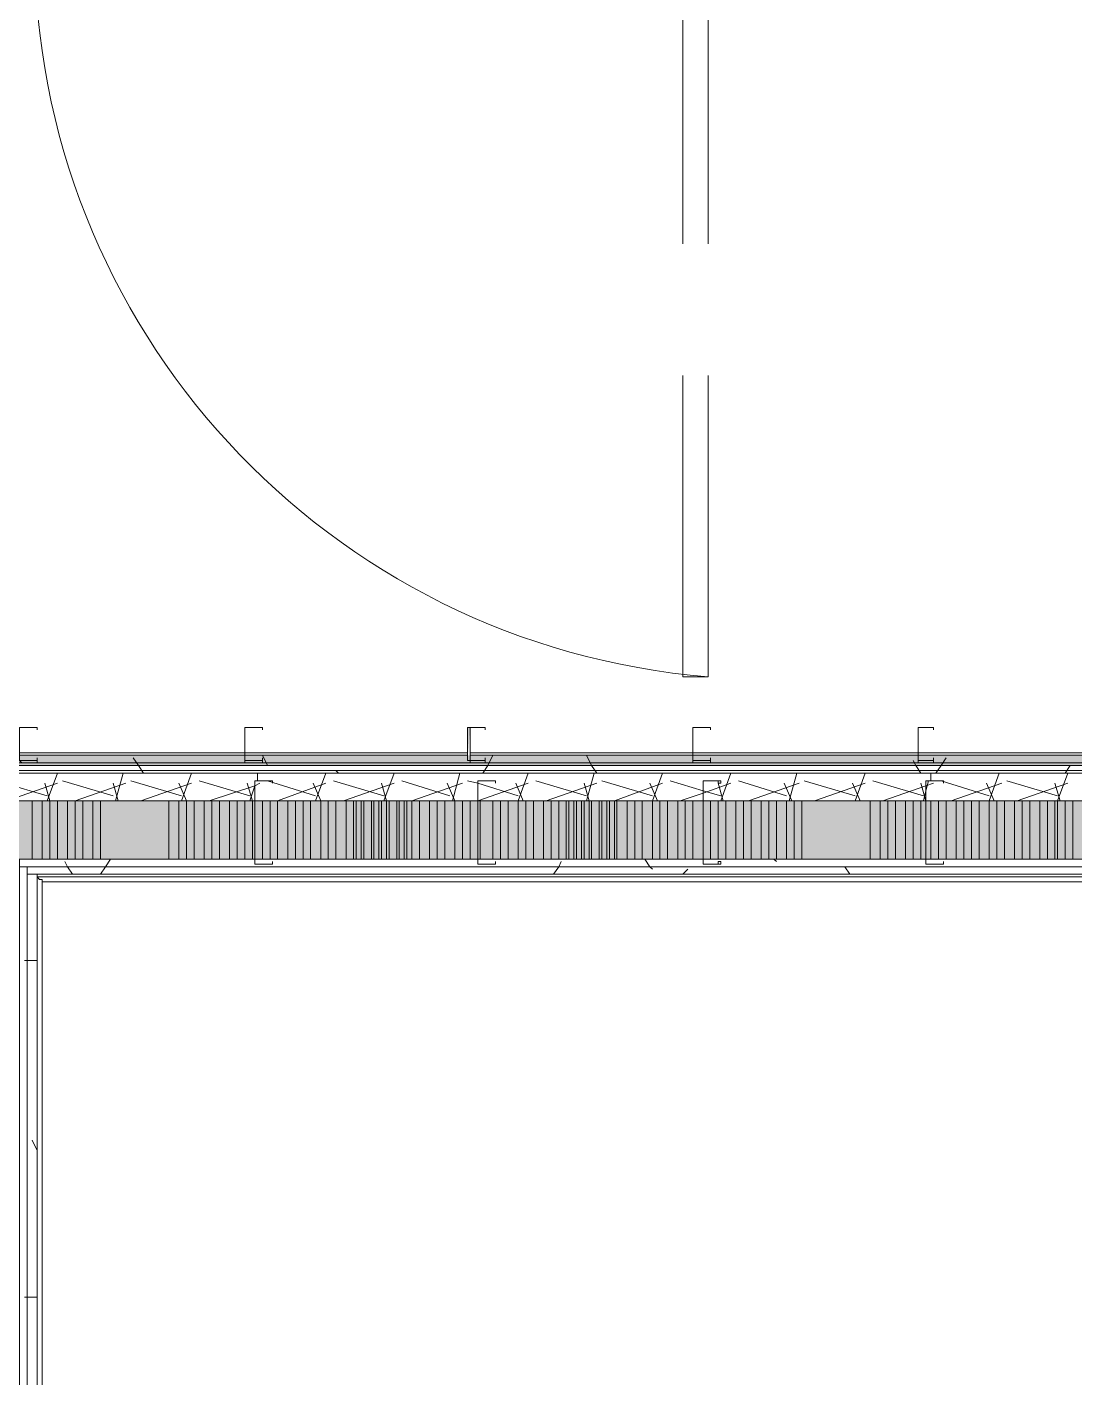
# Model space of a CAD drawing. Header units: metres. Extents: x 29 to 268, y -7 to 151.
# Drawn here: x 76.553 to 78.448, y 21.755 to 24.198 of the extents above; entities that cross this region are included whole.
import ezdxf

# ---------------------------------------------------------------- set-up
doc = ezdxf.new("R2010")
doc.units = ezdxf.units.M
doc.layers.add('PDF2_Geometry', color=7, linetype='Continuous', true_color=0xaaaaaa)
doc.layers.add('PDF2_Solid Fills', color=7, linetype='Continuous', true_color=0xffffff)

msp = doc.modelspace()

# ---------------------------------------------------------------- hatches: boundary and pattern name
at = {"layer": 'PDF2_Solid Fills', "lineweight": 0, "transparency": 33554559}
h = msp.add_hatch(color=256, dxfattribs=at)
h.paths.add_polyline_path([(77.3502, 22.8712), (77.3548, 22.9307), (77.3502, 22.9307)])
h.paths.add_polyline_path([(77.3548, 22.8712), (77.3822, 22.8666), (77.3823, 22.8666), (77.3823, 22.8712)])
msp.add_hatch(color=256, dxfattribs=at).paths.add_polyline_path([(80.3844, 22.862), (80.3844, 22.8803), (76.3556, 22.8803), (76.3556, 22.862)])
msp.add_hatch(color=256, dxfattribs=at).paths.add_polyline_path([(80.3844, 22.862), (80.3844, 22.8803), (76.3556, 22.8803), (76.3556, 22.862)])
h = msp.add_hatch(color=256, dxfattribs=at)
h.paths.add_polyline_path([(78.5831, 22.6924), (78.5831, 22.7978), (76.4335, 22.7978), (76.4335, 22.6924)])
h.paths.add_polyline_path([(80.1735, 22.6924), (80.3019, 22.6924), (80.3019, 22.7978), (80.1735, 22.7978)])
h.paths.add_polyline_path([(80.1689, 22.6924), (80.1689, 22.7978), (78.5877, 22.7978), (78.5877, 22.6924)])
h = msp.add_hatch(color=256, dxfattribs=at)
h.paths.add_polyline_path([(78.5831, 22.6924), (78.5831, 22.7978), (76.4335, 22.7978), (76.4335, 22.6924)])
h.paths.add_polyline_path([(80.1735, 22.6924), (80.3019, 22.6924), (80.3019, 22.7978), (80.1735, 22.7978)])
h.paths.add_polyline_path([(80.1689, 22.6924), (80.1689, 22.7978), (78.5877, 22.7978), (78.5877, 22.6924)])

# ---------------------------------------------------------------- linework, layer by layer
at = {"layer": 'PDF2_Geometry', "lineweight": 0}
for points in [[(77.7856, 23.8062), (77.7856, 24.347), (77.7397, 24.347), (77.7397, 23.8062)], [(77.7397, 23.5678), (77.7397, 23.0224), (77.7856, 23.0224), (77.7856, 23.5678)], [(76.571, 22.9262), (76.571, 22.9262)], [(76.9469, 22.9307), (76.9469, 22.9307)], [(76.9469, 22.9307), (76.9469, 22.9307)], [(76.9789, 22.9262), (76.9789, 22.9262)], [(77.3548, 22.9307), (77.3548, 22.9307)], [(77.3823, 22.9262), (77.3823, 22.9262)], [(77.7581, 22.9307), (77.7581, 22.9307)], [(77.7581, 22.9307), (77.7581, 22.9307)], [(77.7902, 22.9262), (77.7902, 22.9262)], [(78.166, 22.9307), (78.166, 22.9307)], [(78.166, 22.9307), (78.166, 22.9307)], [(78.1935, 22.9262), (78.1935, 22.9262)], [(80.3844, 22.6603), (80.3844, 22.862), (80.3844, 22.8803), (80.3844, 22.862), (76.3556, 22.862)], [(77.3502, 22.8803), (76.9469, 22.8803), (76.5389, 22.8803), (76.3556, 22.8803), (76.3556, 22.6603), (76.3556, 18.4665), (76.3556, 18.2465), (80.1689, 18.2465), (80.3844, 18.2465), (80.3844, 22.6603), (80.3844, 22.8803), (80.1965, 22.8803)], [(76.5389, 22.8849), (76.9469, 22.8849), (77.3502, 22.8849), (76.9469, 22.8849), (76.5389, 22.8849)], [(76.5389, 22.8803), (76.9469, 22.8803), (77.3502, 22.8803), (76.9469, 22.8803), (76.5389, 22.8803)], [(76.5389, 22.8803), (76.9469, 22.8803), (77.3502, 22.8803), (76.9469, 22.8803), (76.5389, 22.8803)], [(76.5389, 22.8803), (76.9469, 22.8803), (77.3502, 22.8803), (76.9469, 22.8803), (76.5389, 22.8803)], [(76.571, 22.8757), (76.571, 22.8757)], [(76.9469, 22.8712), (76.9469, 22.8712)], [(76.9789, 22.8757), (76.9789, 22.8757)], [(79.3806, 22.8803), (78.9773, 22.8803), (78.5693, 22.8803), (78.166, 22.8803), (77.7581, 22.8803), (77.3548, 22.8803)], [(79.3806, 22.8803), (78.9773, 22.8803), (78.5693, 22.8803), (78.166, 22.8803), (77.7581, 22.8803), (77.3548, 22.8803)], [(79.3806, 22.8803), (78.9773, 22.8803), (78.5693, 22.8803), (78.166, 22.8803), (77.7581, 22.8803), (77.3548, 22.8803)], [(77.3548, 22.8712), (77.3548, 22.8712)], [(77.3823, 22.8757), (77.3823, 22.8757)], [(77.7581, 22.8712), (77.7581, 22.8712)], [(77.7902, 22.8757), (77.7902, 22.8757)], [(78.166, 22.8712), (78.166, 22.8712)], [(78.1935, 22.8757), (78.1935, 22.8757)], [(76.1539, 22.8666), (76.1539, 22.8528), (81.0489, 22.8528), (81.0489, 22.8666), (81.0489, 22.8528)], [(80.3661, 18.2649), (80.3661, 22.6603), (80.3661, 22.8482), (80.3661, 22.862), (76.3693, 22.862), (76.3693, 22.8482), (76.3693, 22.8344), (76.3693, 22.6603), (76.3693, 22.4999), (76.3693, 22.0736), (76.3693, 21.6703)], [(80.3523, 18.2786), (80.3523, 22.6603), (80.3523, 22.7978), (80.3523, 22.8482), (76.3877, 22.8482), (76.3877, 22.8344), (76.3877, 22.7978), (76.3877, 22.6603), (76.3877, 22.4999), (76.3877, 22.0736), (76.3877, 21.6703)], [(80.1735, 22.7978), (80.3523, 22.7978), (80.3523, 22.8482), (76.3877, 22.8482)], [(76.4335, 21.6703), (76.4335, 22.0736), (76.4335, 22.4999), (76.4335, 22.6603), (76.4335, 22.6924), (76.4335, 22.7978), (76.5114, 22.7978), (76.9652, 22.7978), (77.3685, 22.7978), (77.7765, 22.7978), (78.1798, 22.7978), (78.5831, 22.7978), (78.5831, 22.6924), (78.1798, 22.6924), (77.7765, 22.6924), (77.3685, 22.6924), (76.9652, 22.6924), (76.5389, 22.6924), (76.5389, 22.6832), (76.5389, 22.6786), (76.5389, 22.6603), (76.5389, 18.4665)], [(76.5114, 22.7978), (76.9652, 22.7978), (77.3685, 22.7978), (77.7765, 22.7978), (78.1798, 22.7978), (78.5831, 22.7978), (78.1798, 22.7978), (77.7765, 22.7978), (77.3685, 22.7978), (76.9652, 22.7978), (76.5114, 22.7978)], [(76.6397, 22.6924), (76.6397, 22.7978)], [(76.6535, 22.6924), (76.6535, 22.7978)], [(76.6719, 22.6924), (76.6719, 22.7978)], [(76.6856, 22.6924), (76.6856, 22.7978)], [(76.8093, 22.7978), (76.8093, 22.6924)], [(76.8277, 22.7978), (76.8277, 22.6924)], [(76.8414, 22.7978), (76.8414, 22.6924)], [(76.8552, 22.7978), (76.8552, 22.6924)], [(76.9606, 22.7978), (76.9606, 22.6924)], [(76.9652, 22.6924), (76.9652, 22.7978)], [(76.9789, 22.7978), (76.9789, 22.6924)], [(76.9927, 22.7978), (76.9927, 22.6924)], [(77.0064, 22.7978), (77.0064, 22.6924)], [(77.0247, 22.7978), (77.0247, 22.6924)], [(77.0385, 22.7978), (77.0385, 22.6924)], [(77.0523, 22.7978), (77.0523, 22.6924)], [(77.066, 22.7978), (77.066, 22.6924)], [(77.0843, 22.7978), (77.0843, 22.6924)], [(77.1119, 22.7978), (77.1119, 22.6924)], [(77.1302, 22.7978), (77.1302, 22.6924)], [(77.1439, 22.7978), (77.1439, 22.6924)], [(77.1485, 22.6924), (77.1485, 22.7978)], [(77.1577, 22.7978), (77.1577, 22.6924)], [(77.1623, 22.6924), (77.1623, 22.7978)], [(77.176, 22.7978), (77.176, 22.6924)], [(77.1806, 22.6924), (77.1806, 22.7978)], [(77.1897, 22.7978), (77.1897, 22.6924)], [(77.1943, 22.6924), (77.1943, 22.7978)], [(77.2035, 22.7978), (77.2035, 22.6924)], [(77.2081, 22.6924), (77.2081, 22.7978)], [(77.2219, 22.7978), (77.2219, 22.6924)], [(77.2264, 22.6924), (77.2264, 22.7978)], [(77.2356, 22.7978), (77.2356, 22.6924)], [(77.2402, 22.6924), (77.2402, 22.7978)], [(77.2494, 22.7978), (77.2494, 22.6924)], [(77.2631, 22.7978), (77.2631, 22.6924)], [(77.2814, 22.7978), (77.2814, 22.6924)], [(77.2951, 22.7978), (77.2951, 22.6924)], [(77.3089, 22.7978), (77.3089, 22.6924)], [(77.3273, 22.7978), (77.3273, 22.6924)], [(77.341, 22.7978), (77.341, 22.6924)], [(77.3548, 22.7978), (77.3548, 22.6924)], [(77.3731, 22.7978), (77.3731, 22.6924)], [(77.396, 22.6924), (77.396, 22.7978)], [(77.4097, 22.6924), (77.4097, 22.7978)], [(77.4235, 22.6924), (77.4235, 22.7978)], [(77.4419, 22.6924), (77.4419, 22.7978)], [(77.4556, 22.6924), (77.4556, 22.7978)], [(77.4693, 22.6924), (77.4693, 22.7978)], [(77.4877, 22.6924), (77.4877, 22.7978)], [(77.5014, 22.6924), (77.5014, 22.7978)], [(77.5152, 22.6924), (77.5152, 22.7978)], [(77.5289, 22.7978), (77.5289, 22.6924)], [(77.5335, 22.6924), (77.5335, 22.7978)], [(77.5427, 22.7978), (77.5427, 22.6924)], [(77.5473, 22.6924), (77.5473, 22.7978)], [(77.5564, 22.7978), (77.5564, 22.6924)], [(77.561, 22.6924), (77.561, 22.7978)], [(77.5701, 22.7978), (77.5701, 22.6924)], [(77.5747, 22.6924), (77.5747, 22.7978)], [(77.5885, 22.7978), (77.5885, 22.6924)], [(77.5931, 22.6924), (77.5931, 22.7978)], [(77.6023, 22.7978), (77.6023, 22.6924)], [(77.6069, 22.6924), (77.6069, 22.7978)], [(77.616, 22.7978), (77.616, 22.6924)], [(77.6206, 22.6924), (77.6206, 22.7978)], [(77.6389, 22.6924), (77.6389, 22.7978)], [(77.6527, 22.6924), (77.6527, 22.7978)], [(77.6847, 22.6924), (77.6847, 22.7978)], [(77.6985, 22.6924), (77.6985, 22.7978)], [(77.7123, 22.6924), (77.7123, 22.7978)], [(77.7306, 22.6924), (77.7306, 22.7978)], [(77.7443, 22.6924), (77.7443, 22.7978)], [(77.7581, 22.6924), (77.7581, 22.7978)], [(77.7765, 22.6924), (77.7765, 22.7978)], [(77.7902, 22.6924), (77.7902, 22.7978)], [(77.9093, 22.6924), (77.9093, 22.7978)], [(77.9277, 22.6924), (77.9277, 22.7978)], [(77.9415, 22.6924), (77.9415, 22.7978)], [(77.9552, 22.6924), (77.9552, 22.7978)], [(78.0789, 22.7978), (78.0789, 22.6924)], [(78.0973, 22.7978), (78.0973, 22.6924)], [(78.111, 22.7978), (78.111, 22.6924)], [(78.1247, 22.7978), (78.1247, 22.6924)], [(78.2485, 22.7978), (78.2485, 22.6924)], [(78.2623, 22.7978), (78.2623, 22.6924)], [(78.276, 22.7978), (78.276, 22.6924)], [(78.2943, 22.7978), (78.2943, 22.6924)], [(78.3081, 22.7978), (78.3081, 22.6924)], [(78.3219, 22.7978), (78.3219, 22.6924)], [(78.3402, 22.7978), (78.3402, 22.6924)], [(78.3539, 22.7978), (78.3539, 22.6924)], [(78.386, 22.7978), (78.386, 22.6924)], [(78.3997, 22.7978), (78.3997, 22.6924)], [(78.4135, 22.7978), (78.4135, 22.6924)], [(78.4181, 22.6924), (78.4181, 22.7978)], [(78.4456, 22.7978), (78.4456, 22.6924)], [(76.5114, 22.6924), (76.9652, 22.6924), (77.3685, 22.6924), (77.7765, 22.6924), (78.1798, 22.6924), (78.5831, 22.6924), (78.1798, 22.6924), (77.7765, 22.6924), (77.3685, 22.6924), (76.9652, 22.6924), (76.5389, 22.6924)], [(76.5389, 22.6786), (80.2011, 22.6786), (80.2011, 22.6924), (80.1735, 22.6924)], [(80.1689, 18.4482), (80.1689, 22.6649), (80.1735, 22.6649), (80.1827, 22.6649), (80.1827, 22.642), (80.1827, 22.5366), (80.1827, 22.1607), (80.1827, 21.7574), (80.1827, 22.1607), (80.1827, 22.5366), (80.1827, 22.642), (80.1827, 22.6603), (80.1827, 22.6649), (80.1827, 22.6786), (76.5527, 22.6786), (76.5527, 22.6649), (76.5527, 22.6603), (76.5527, 18.4665)], [(76.571, 18.4665), (76.571, 22.6603), (76.571, 18.4665), (76.571, 22.6603), (76.571, 22.6649), (80.1689, 22.6649), (80.1689, 22.6603), (80.1689, 22.5091)], [(76.571, 22.6603), (80.1644, 22.6603)], [(80.1644, 22.6603), (76.571, 22.6603)], [(80.1689, 22.6603), (76.571, 22.6603), (80.1689, 22.6603)], [(80.1689, 21.5007), (80.1689, 22.5091), (80.1689, 22.6603), (80.1689, 22.5091), (80.1644, 22.5091), (80.1644, 22.6603), (80.1644, 22.5091), (80.1689, 22.5091), (80.1689, 22.6603), (80.1644, 22.6603), (80.1598, 22.6557), (80.1552, 22.6512), (80.1552, 22.5091), (80.1552, 22.6512), (76.5802, 22.6512), (76.5802, 22.6557), (76.5756, 22.6557), (76.571, 22.6603), (76.5756, 22.6557), (76.5802, 22.6557), (76.5802, 22.6512), (80.1552, 22.6512), (76.5802, 22.6512), (76.5802, 18.4757)], [(76.571, 18.4665), (76.571, 22.6603), (76.571, 18.4665)], [(76.571, 22.6603), (76.5756, 22.6557), (76.5802, 22.6557), (76.5802, 22.6512)], [(76.571, 18.4665), (76.571, 22.6603), (76.571, 18.4665)], [(76.571, 22.6603), (76.5756, 22.6557), (76.5802, 22.6557), (76.5802, 22.6512)], [(76.571, 18.4665), (76.571, 22.6603)], [(76.571, 22.6603), (76.571, 18.4665)], [(76.571, 22.6603), (76.571, 18.4665), (76.571, 22.6603)], [(76.571, 22.6603), (80.1644, 22.6603)], [(80.1644, 22.6603), (76.571, 22.6603)], [(76.5802, 18.4757), (76.5802, 22.6512), (80.1552, 22.6512)]]:
    msp.add_lwpolyline(points, dxfattribs=at)
for points in [[(76.5435, 22.8666), (76.5389, 22.8712), (76.5389, 22.9307), (76.5435, 22.9307), (76.571, 22.9307), (76.571, 22.9262), (76.571, 22.9307), (76.5435, 22.9307), (76.5389, 22.9307), (76.5389, 22.8712), (76.5435, 22.8712), (76.571, 22.8712), (76.571, 22.8757), (76.571, 22.8666)], [(76.9469, 22.8666), (76.9469, 22.8712), (76.9469, 22.9307), (76.9789, 22.9307), (76.9789, 22.9262), (76.9789, 22.9307), (76.9469, 22.9307), (76.9469, 22.8712), (76.9789, 22.8712), (76.9789, 22.8757), (76.9789, 22.8666)], [(77.3548, 22.8666), (77.3548, 22.8712), (77.3502, 22.8712), (77.3502, 22.9307), (77.3548, 22.9307), (77.3823, 22.9307), (77.3823, 22.9262), (77.3823, 22.9307), (77.3548, 22.9307), (77.3548, 22.8712), (77.3823, 22.8712), (77.3823, 22.8757), (77.3823, 22.8666)], [(77.7581, 22.8666), (77.7581, 22.8712), (77.7581, 22.9307), (77.7902, 22.9307), (77.7902, 22.9262), (77.7902, 22.9307), (77.7581, 22.9307), (77.7581, 22.8712), (77.7902, 22.8712), (77.7902, 22.8757), (77.7902, 22.8666)], [(78.166, 22.8666), (78.166, 22.8712), (78.166, 22.9307), (78.1935, 22.9307), (78.1935, 22.9262), (78.1935, 22.9307), (78.166, 22.9307), (78.166, 22.8712), (78.1935, 22.8712), (78.1935, 22.8757), (78.1935, 22.8666)], [(79.3806, 22.8849), (78.9773, 22.8849), (78.5693, 22.8849), (78.166, 22.8849), (77.7581, 22.8849), (77.3548, 22.8849), (77.7581, 22.8849), (78.166, 22.8849), (78.5693, 22.8849), (78.9773, 22.8849)], [(77.3548, 22.8803), (77.7581, 22.8803), (78.166, 22.8803), (78.5693, 22.8803), (78.9773, 22.8803), (79.3806, 22.8803), (78.9773, 22.8803), (78.5693, 22.8803), (78.166, 22.8803), (77.7581, 22.8803)], [(79.3806, 22.8803), (78.9773, 22.8803), (78.5693, 22.8803), (78.166, 22.8803), (77.7581, 22.8803), (77.3548, 22.8803), (77.7581, 22.8803), (78.166, 22.8803), (78.5693, 22.8803), (78.9773, 22.8803)], [(81.0489, 22.8666), (76.1539, 22.8666), (76.1539, 22.8528), (81.0489, 22.8528)], [(80.3661, 22.862), (76.3693, 22.862), (76.3693, 22.8482), (80.3661, 22.8482)], [(76.9973, 22.8344), (76.9652, 22.8344), (76.9652, 22.6832), (76.9973, 22.6832), (76.9973, 22.6878), (76.9973, 22.6832), (76.9652, 22.6832), (76.9652, 22.8344), (76.9973, 22.8344), (76.9973, 22.8299)], [(77.4006, 22.8344), (77.3731, 22.8344), (77.3685, 22.8344), (77.3685, 22.6832), (77.3731, 22.6832), (77.4006, 22.6832), (77.4006, 22.6878), (77.4006, 22.6832), (77.3731, 22.6832), (77.3685, 22.6832), (77.3685, 22.8344), (77.3731, 22.8344), (77.4006, 22.8344), (77.4006, 22.8299)], [(77.8085, 22.8344), (77.7765, 22.8344), (77.7765, 22.6832), (77.8085, 22.6832), (77.8085, 22.6878), (77.8039, 22.6878), (77.8039, 22.6832), (77.7765, 22.6832), (77.7765, 22.8344), (77.8039, 22.8344), (77.8039, 22.8299), (77.8085, 22.8299)], [(78.2119, 22.8344), (78.1798, 22.8344), (78.1798, 22.6832), (78.2119, 22.6832), (78.2119, 22.6878), (78.2119, 22.6832), (78.1798, 22.6832), (78.1798, 22.8344), (78.2119, 22.8344), (78.2119, 22.8299)], [(76.5619, 22.7978), (76.5619, 22.6924)], [(76.5802, 22.7978), (76.5802, 22.6924)], [(76.5939, 22.7978), (76.5939, 22.6924)], [(76.6077, 22.7978), (76.6077, 22.6924)], [(76.626, 22.7978), (76.626, 22.6924)], [(76.8735, 22.7978), (76.8735, 22.6924)], [(76.8873, 22.7978), (76.8873, 22.6924)], [(76.901, 22.7978), (76.901, 22.6924)], [(76.9193, 22.7978), (76.9193, 22.6924)], [(76.9331, 22.7978), (76.9331, 22.6924)], [(76.9469, 22.7978), (76.9469, 22.6924)], [(77.0981, 22.6924), (77.0981, 22.7978)], [(77.6664, 22.7978), (77.6664, 22.6924)], [(77.8039, 22.7978), (77.8039, 22.6924)], [(77.8177, 22.7978), (77.8177, 22.6924)], [(77.836, 22.7978), (77.836, 22.6924)], [(77.8497, 22.7978), (77.8497, 22.6924)], [(77.8635, 22.7978), (77.8635, 22.6924)], [(77.8819, 22.7978), (77.8819, 22.6924)], [(77.8956, 22.7978), (77.8956, 22.6924)], [(78.1431, 22.7978), (78.1431, 22.6924)], [(78.1569, 22.7978), (78.1569, 22.6924)], [(78.1706, 22.7978), (78.1706, 22.6924)], [(78.1889, 22.7978), (78.1889, 22.6924)], [(78.2027, 22.7978), (78.2027, 22.6924)], [(78.2165, 22.7978), (78.2165, 22.6924)], [(78.2347, 22.7978), (78.2347, 22.6924)], [(78.3677, 22.6924), (78.3677, 22.7978)], [(78.4319, 22.7978), (78.4319, 22.6924)], [(76.5389, 22.6786), (76.5389, 18.4482), (76.5527, 18.4482), (76.5527, 22.6786)], [(76.5527, 22.6649), (80.1735, 22.6649), (80.1827, 22.6649), (80.1827, 22.6786), (76.5527, 22.6786)], [(76.571, 18.4619), (76.571, 22.6649), (76.5527, 22.6649), (76.5527, 18.4619)], [(76.571, 22.6603), (80.1689, 22.6603), (80.1689, 22.6649), (76.571, 22.6649)], [(76.571, 22.6603), (80.1689, 22.6603), (80.1689, 18.4665), (76.571, 18.4665)], [(76.5802, 22.6512), (76.5802, 18.4757)], [(80.1598, 22.6603), (76.6306, 22.6603)]]:
    msp.add_lwpolyline(points, close=True, dxfattribs=at)
at = {"layer": 'PDF2_Geometry', "color": 254, "lineweight": 0, "true_color": 0xd2d2d2}
for points in [[(76.571, 22.9307), (76.571, 22.9307)], [(78.166, 22.8941), (78.166, 22.8941)], [(76.9789, 22.8344), (76.9789, 22.8344)], [(76.9652, 22.8207), (76.9652, 22.8207)], [(77.3685, 22.7244), (77.3685, 22.7244)], [(76.9652, 22.7016), (76.9652, 22.7016)]]:
    msp.add_lwpolyline(points, dxfattribs=at)
at = {"layer": 'PDF2_Geometry', "color": 254, "lineweight": 0, "true_color": 0xeaeaea}
for points in [[(76.7543, 22.862), (76.7635, 22.8482), (76.7543, 22.862), (76.7451, 22.8757)], [(76.9789, 22.8803), (76.9881, 22.862)], [(77.3777, 22.8482), (77.3869, 22.862), (77.396, 22.8803), (77.3869, 22.862)], [(77.5747, 22.862), (77.5839, 22.8482), (77.5747, 22.862), (77.5656, 22.8803)], [(78.1615, 22.862), (78.1706, 22.8482), (78.1615, 22.862), (78.1569, 22.8712)], [(78.1981, 22.8482), (78.2073, 22.862), (78.2165, 22.8757), (78.2073, 22.862)], [(77.1119, 22.8528), (77.1164, 22.8482)], [(78.4319, 22.8482), (78.441, 22.862)], [(76.6214, 22.6878), (76.626, 22.6786), (76.6351, 22.6649), (76.626, 22.6786)], [(76.6948, 22.6786), (76.7039, 22.6924), (76.6948, 22.6786), (76.6856, 22.6649)], [(77.5152, 22.6786), (77.5198, 22.6878), (77.5152, 22.6786), (77.506, 22.6649)], [(77.671, 22.6924), (77.6802, 22.6786), (77.6847, 22.674), (77.6802, 22.6786)], [(77.9048, 22.6924), (77.9093, 22.6878)], [(78.0331, 22.6786), (78.0423, 22.6649)], [(77.7397, 22.6649), (77.7489, 22.674)], [(76.5527, 22.5091), (76.5481, 22.5091), (76.5527, 22.5091), (76.571, 22.5091)], [(76.5619, 22.1836), (76.571, 22.1653)], [(76.5527, 21.8994), (76.5481, 21.8994), (76.5527, 21.8994), (76.571, 21.8994)]]:
    msp.add_lwpolyline(points, close=True, dxfattribs=at)
at = {"layer": 'PDF2_Geometry', "color": 254, "lineweight": 0, "true_color": 0xdddddd}
for points in [[(76.6077, 22.8482), (76.5893, 22.7978)], [(76.7269, 22.8482), (76.7131, 22.7978)], [(76.8506, 22.8482), (76.8323, 22.7978)], [(76.9698, 22.8482), (76.9698, 22.8344)], [(77.0935, 22.8482), (77.0752, 22.7978)], [(77.2173, 22.8482), (77.1989, 22.7978)], [(77.3364, 22.8482), (77.3227, 22.7978)], [(77.4601, 22.8482), (77.4419, 22.7978)], [(77.5793, 22.8482), (77.5656, 22.7978)], [(77.7031, 22.8482), (77.6847, 22.7978)], [(77.8269, 22.8482), (77.8085, 22.7978)], [(77.946, 22.8482), (77.9323, 22.7978)], [(78.0698, 22.8482), (78.0515, 22.7978)], [(78.1889, 22.8482), (78.1889, 22.8344)], [(78.3127, 22.8482), (78.2943, 22.7978)], [(78.4365, 22.8482), (78.4181, 22.7978)], [(76.4977, 22.8344), (76.5023, 22.8344), (76.5114, 22.8299), (76.5893, 22.807), (76.5114, 22.8299), (76.5023, 22.8344)], [(76.6077, 22.8299), (76.516, 22.7978)], [(76.5847, 22.8299), (76.5939, 22.7978)], [(76.6169, 22.8344), (76.7085, 22.807)], [(76.7314, 22.8299), (76.6397, 22.7978)], [(76.7085, 22.8299), (76.7177, 22.7978)], [(76.7406, 22.8344), (76.8323, 22.807)], [(76.8506, 22.8299), (76.7589, 22.7978)], [(76.8277, 22.8299), (76.8414, 22.7978)], [(76.8643, 22.8344), (76.956, 22.807)], [(76.9744, 22.8299), (76.9652, 22.8253), (76.8827, 22.7978), (76.9652, 22.8253)], [(76.9514, 22.8299), (76.9606, 22.7978)], [(76.9652, 22.8253), (76.956, 22.7978)], [(76.9652, 22.8344), (76.9652, 22.8299)], [(76.9881, 22.8344), (77.0752, 22.807)], [(77.0935, 22.8299), (77.0064, 22.7978)], [(77.0706, 22.8299), (77.0843, 22.7978)], [(77.1073, 22.8344), (77.1989, 22.807)], [(77.2173, 22.8299), (77.1256, 22.7978)], [(77.1943, 22.8299), (77.2035, 22.7978)], [(77.231, 22.8344), (77.3181, 22.807)], [(77.341, 22.8299), (77.2494, 22.7978)], [(77.3135, 22.8299), (77.3273, 22.7978)], [(77.3502, 22.8344), (77.3685, 22.8299), (77.4419, 22.807), (77.3685, 22.8299)], [(77.4601, 22.8299), (77.3685, 22.7978)], [(77.4373, 22.8299), (77.451, 22.7978)], [(77.4739, 22.8344), (77.5656, 22.807)], [(77.5839, 22.8299), (77.4923, 22.7978)], [(77.561, 22.8299), (77.5701, 22.7978)], [(77.5931, 22.8344), (77.6847, 22.807)], [(77.7031, 22.8299), (77.616, 22.7978)], [(77.6802, 22.8299), (77.6939, 22.7978)], [(77.7169, 22.8344), (77.7765, 22.8162), (77.8085, 22.807), (77.7765, 22.8162)], [(77.8269, 22.8299), (77.7765, 22.8116), (77.7352, 22.7978), (77.7765, 22.8116)], [(77.8039, 22.8299), (77.8131, 22.7978)], [(77.8406, 22.8344), (77.9277, 22.807)], [(77.9506, 22.8299), (77.8589, 22.7978)], [(77.9231, 22.8299), (77.9369, 22.7978)], [(77.9597, 22.8344), (78.0515, 22.807)], [(78.0698, 22.8299), (77.9781, 22.7978)], [(78.0469, 22.8299), (78.0606, 22.7978)], [(78.0835, 22.8344), (78.1752, 22.807)], [(78.1935, 22.8299), (78.1798, 22.8253), (78.1019, 22.7978), (78.1798, 22.8253)], [(78.1706, 22.8299), (78.1798, 22.7978)], [(78.1843, 22.8344), (78.1798, 22.8162), (78.1752, 22.7978), (78.1798, 22.8162)], [(78.2073, 22.8344), (78.2943, 22.807)], [(78.3173, 22.8299), (78.2256, 22.7978)], [(78.2897, 22.8299), (78.3035, 22.7978)], [(78.3265, 22.8344), (78.4181, 22.807)], [(78.4365, 22.8299), (78.3448, 22.7978)], [(78.4135, 22.8299), (78.4227, 22.7978)]]:
    msp.add_lwpolyline(points, close=True, dxfattribs=at)
at = {"layer": 'PDF2_Geometry', "color": 254, "lineweight": 0, "true_color": 0xeaeaea}
for points in [[(76.9881, 22.862), (76.9881, 22.862)], [(76.9881, 22.862), (76.9881, 22.862)], [(78.0331, 22.6786), (78.0331, 22.6786)], [(78.0331, 22.6786), (78.0331, 22.6786)]]:
    msp.add_lwpolyline(points, dxfattribs=at)
at = {"layer": 'PDF2_Geometry', "color": 254, "lineweight": 0, "true_color": 0xdddddd}
msp.add_lwpolyline([(78.2027, 22.8344), (78.2027, 22.8344)], dxfattribs=at)
msp.add_lwpolyline([(78.2027, 22.8344), (78.2027, 22.8344)], dxfattribs=at)
at = {"layer": 'PDF2_Geometry', "lineweight": 0}
msp.add_arc((77.8938, 24.3454), 1.3274, 179.9304, 265.3239, dxfattribs=at)

doc.saveas('drawing.dxf')
